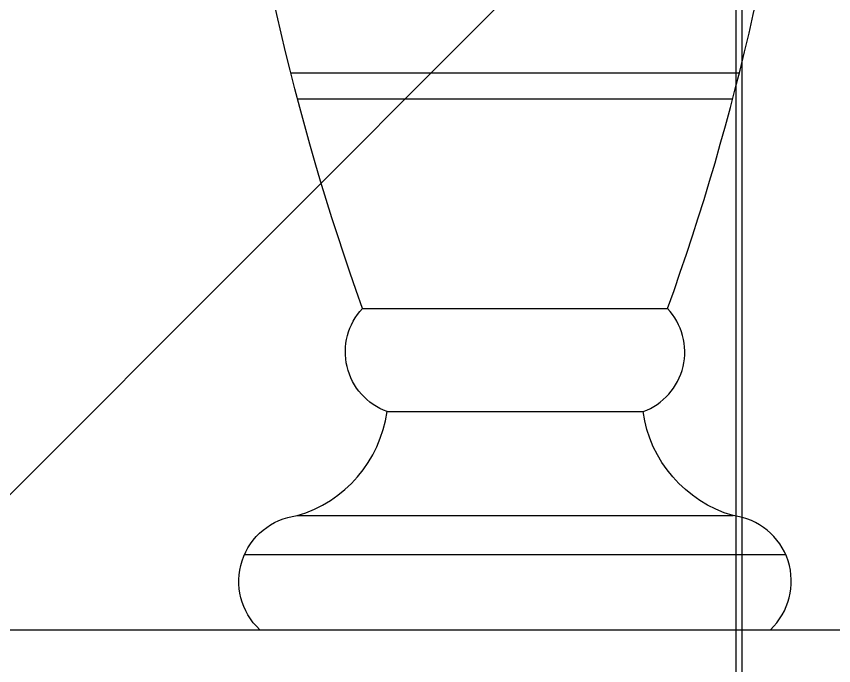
# Model space of a CAD drawing. Extents: x 513 to 5696, y 4651 to 8996.
# Drawn here: x 4038.6 to 4175, y 5959.5 to 6067.9 of the extents above; entities that cross this region are included whole.
import ezdxf

# ---------------------------------------------------------------- set-up
doc = ezdxf.new("R2010")
doc.units = 0
doc.header["$LTSCALE"] = 3
doc.header["$MEASUREMENT"] = 0
for name, color, linetype in [('3', 3, 'CONTINUOUS'), ('7', 7, 'CONTINUOUS'), ('BH', 3, 'CONTINUOUS')]:
    doc.layers.add(name, color=color, linetype=linetype)

msp = doc.modelspace()

# ---------------------------------------------------------------- hatches: boundary and pattern name
at = {"layer": 'BH'}
h = msp.add_hatch(dxfattribs=at)
h.set_pattern_fill('AR-RROOF', color=256, scale=20, angle=45, style=0)
h.set_pattern_definition([(45, (5107.97, 1634.56), (431.052, 1149.473), [7620, -1016, 2540, -508]), (45, (5406.1, 2291.9), (-836.96, 118.54), [1524, -167.64, 3048, -381]), (45, (4982.25, 2119.5), (1627.222, 2108.564), [4064, -711.2, 2032, -508])])
h.paths.add_polyline_path([(4629.19, 7629.54), (4599.19, 7629.54, -1), (4599.19, 7649.54), (4629.19, 7649.54), (4629.19, 7729.54), (4199.19, 7729.54), (4199.19, 7719.54), (4159.19, 7719.54), (4119.19, 7719.54), (4119.19, 7729.54), (3689.19, 7729.54), (3689.19, 7649.54), (3719.19, 7649.54, -1), (3719.19, 7629.54), (3689.19, 7629.54), (3689.19, 6774.47), (3719.19, 6774.47, -1), (3719.19, 6754.47), (3689.19, 6754.47), (3689.19, 6684.54), (4629.19, 6684.54), (4629.19, 6754.47), (4599.19, 6754.47, -1), (4599.19, 6774.47), (4629.19, 6774.47)])
h.paths.add_polyline_path([(4629.19, 6562.47), (4599.19, 6562.47, -1), (4599.19, 6582.47), (4629.19, 6582.47), (4629.19, 6654.54), (4200.19, 6654.54), (4200.19, 6644.54), (4160.19, 6644.54), (4120.19, 6644.54), (4120.19, 6654.54), (3689.19, 6654.54), (3689.19, 6582.47), (3719.19, 6582.47, -1), (3719.19, 6562.47), (3689.19, 6562.47), (3689.19, 5709.54), (3719.19, 5709.54, -1), (3719.19, 5689.54), (3689.19, 5689.54), (3689.19, 5609.54), (4629.19, 5609.54), (4629.19, 5689.54), (4599.19, 5689.54, -1), (4599.19, 5709.54), (4629.19, 5709.54)])

# ---------------------------------------------------------------- linework, layer by layer
at = {"layer": '3'}
for p, q in [((4158.69, 6654.54), (4158.69, 5609.54)), ((4159.69, 6654.54), (4159.69, 5609.54)), ((4084.39, 6058.5), (4159.3, 6058.5)), ((4085.5, 6054.17), (4158.19, 6054.17)), ((4085.44, 5984.58), (4158.25, 5984.58)), ((4076.68, 5978.09), (4167.01, 5978.09)), ((3689.19, 5965.54), (4629.19, 5965.54))]:
    msp.add_line(p, q, dxfattribs=at)
at = {"layer": '7'}
for p, q in [((4096.37, 6019.15), (4147.31, 6019.15)), ((4100.47, 6001.95), (4143.22, 6001.95)), ((4079.22, 5965.54), (4164.47, 5965.54))]:
    msp.add_line(p, q, dxfattribs=at)
for points in [[(4079.22, 5965.54, -0.636359), (4085.44, 5984.58, 0.296073), (4100.47, 6001.95, -0.538174), (4096.37, 6019.15, -0.061586), (4073.89, 6118.72, -0.267895), (4088.42, 6157.84, -0.501079), (4093.26, 6174.69, 0.299165), (4084.68, 6194.23, -0.245063), (4070.6, 6210.88)], [(4164.47, 5965.54, 0.636359), (4158.25, 5984.58, -0.296073), (4143.22, 6001.95, 0.538174), (4147.31, 6019.15, 0.061586), (4169.8, 6118.72, 0.267895), (4155.27, 6157.84, 0.501079), (4150.43, 6174.69, -0.299165), (4159.01, 6194.23, 0.245063), (4173.09, 6210.88)]]:
    msp.add_lwpolyline(points, format="xyb", dxfattribs=at)

doc.saveas('drawing.dxf')
